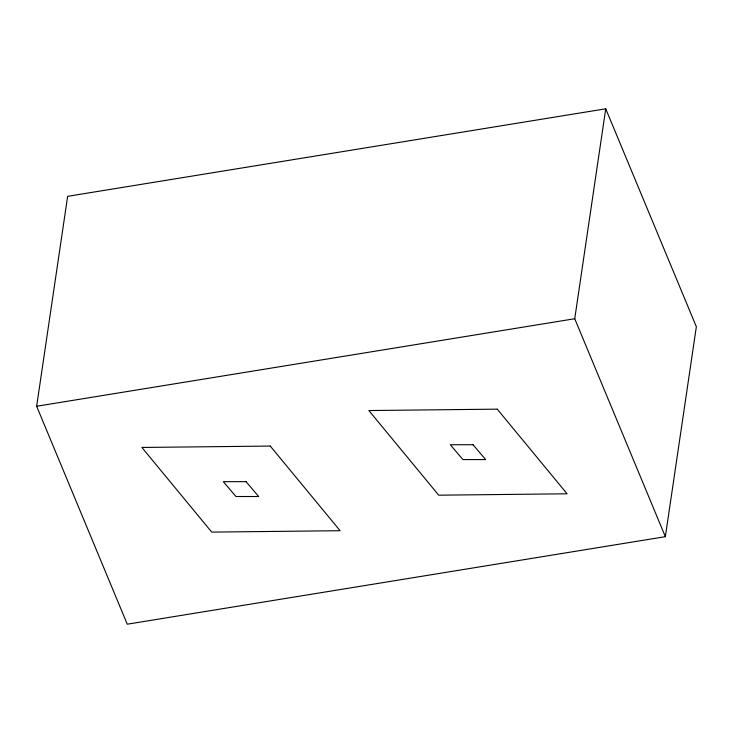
<?xml version="1.0" encoding="UTF-8"?>
<svg xmlns="http://www.w3.org/2000/svg" width="733" height="733" viewBox="0 0 733 733"><rect width="100%" height="100%" fill="white"/><g stroke="black" fill="none" stroke-linecap="round" stroke-linejoin="round"><path stroke-width="1.1" d="M36.65 406.256L67.647 196.325L605.733 108.805L696.35 326.744L665.353 536.675L127.267 624.195L36.65 406.256L574.736 318.736L605.733 108.805M574.736 318.736L665.353 536.675M497.249 409.151L368.873 410.544L438.71 495.187L567.085 493.795L497.249 409.151M270.266 446.067L141.89 447.46L211.727 532.103L340.103 530.71L270.266 446.067M473.032 444.739L450.309 444.748L462.926 459.591L485.649 459.591L473.032 444.739M246.05 481.663L223.327 481.663L235.944 496.516L258.667 496.507L246.05 481.663"/></g></svg>
